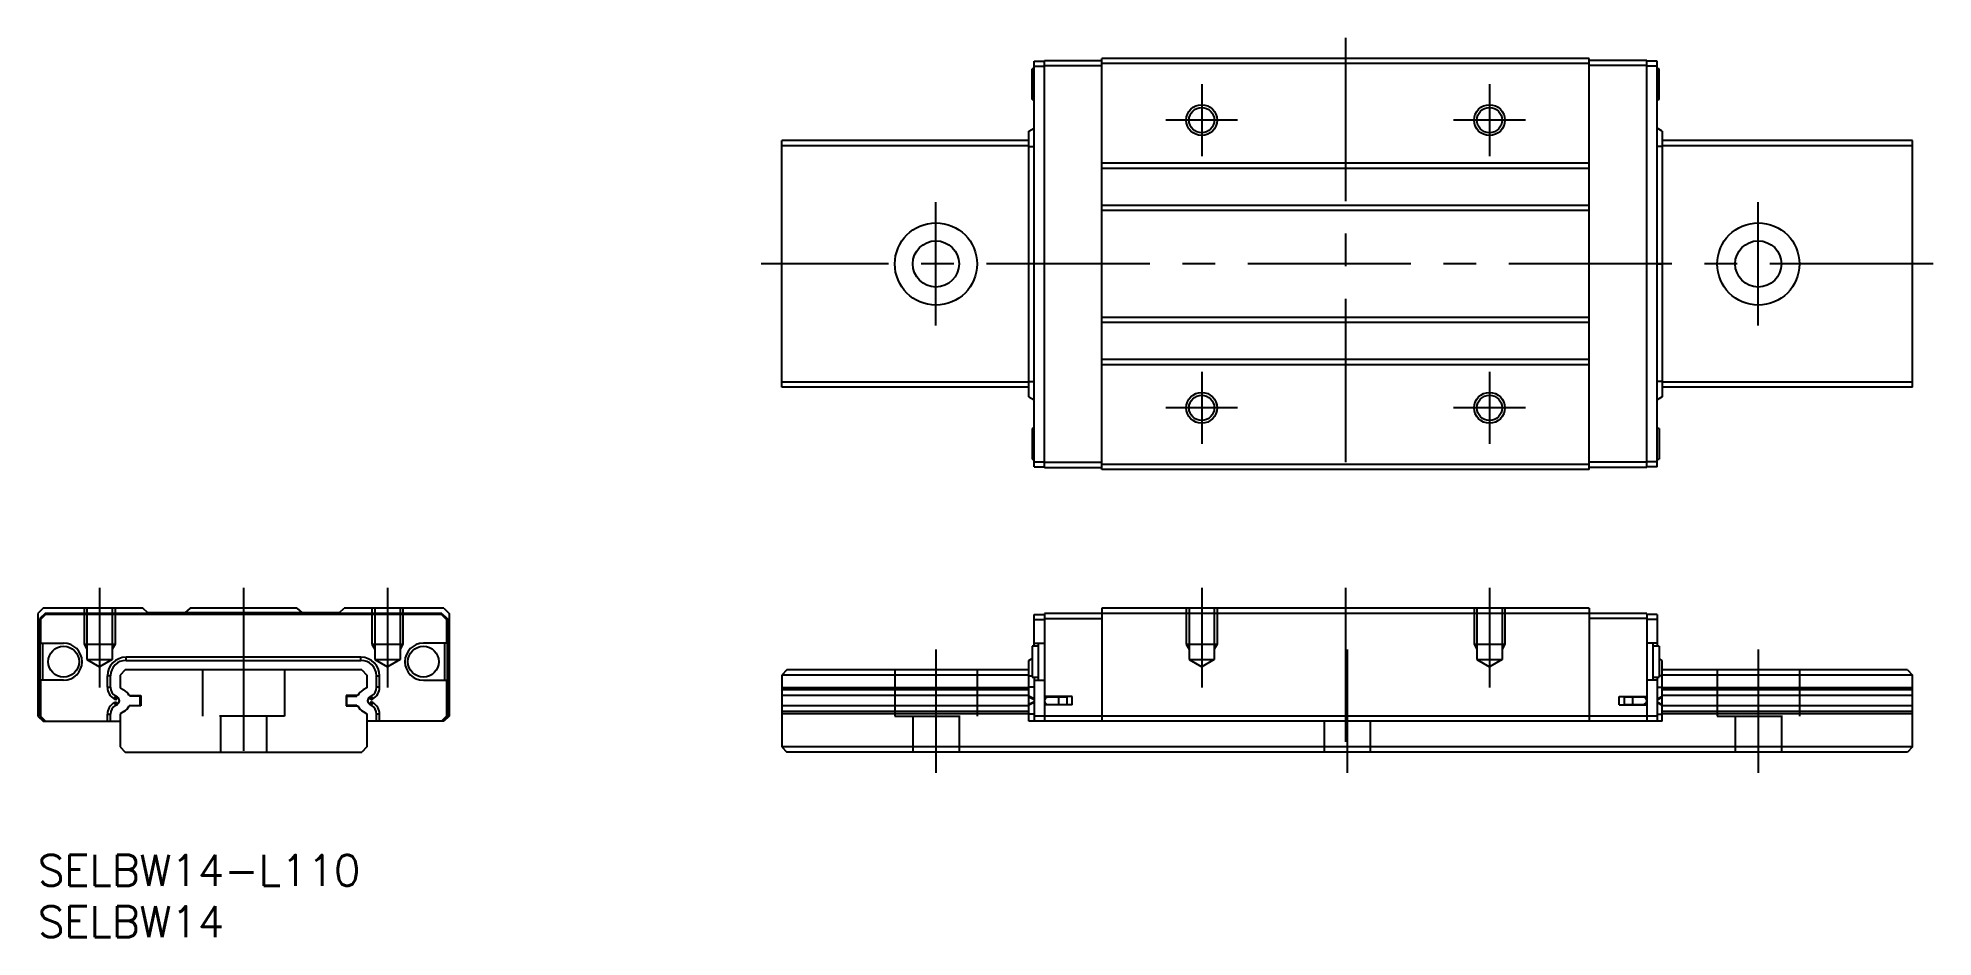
# Model space of a CAD drawing. Extents: x 0 to 184, y -8 to 79.
import ezdxf

# ---------------------------------------------------------------- set-up
doc = ezdxf.new("R2010")
doc.units = 0
doc.header["$LTSCALE"] = 0.5
doc.linetypes.add('CENTER', pattern=[50.8, 31.75, -6.35, 6.35, -6.35])
doc.linetypes.add('DASHED', pattern=[19.05, 12.7, -6.35])
for name, color, linetype in [('MSM_CENTER', 1, 'CENTER'), ('MSM_CONTINUOUS', 7, 'CONTINUOUS'), ('MSM_DASHED', 4, 'DASHED'), ('MSM_NARROW', 5, 'CONTINUOUS'), ('MSM_PART_NUMBER', 7, 'CONTINUOUS')]:
    doc.layers.add(name, color=color, linetype=linetype)
doc.styles.get("Standard").update_dxf_attribs({"font": 'txt.shx', "height": 3, "bigfont": 'bigfont.shx'})

# ---------------------------------------------------------------- blocks, each defined once
blk = doc.blocks.new('*U2')
at = {"layer": 'MSM_PART_NUMBER'}
blk.add_text('SELBW14-L110', height=3, dxfattribs=at).set_placement((0, -3))
blk = doc.blocks.new('*U3')
at = {"layer": 'MSM_PART_NUMBER'}
blk.add_text('SELBW14', height=3, dxfattribs=at).set_placement((0, -8))

msp = doc.modelspace()

# ---------------------------------------------------------------- linework, layer by layer
at = {"layer": 'MSM_CENTER'}
for p, q in [((127.21, 79.5), (127.21, 35.5)), ((113.21, 75), (113.21, 68)), ((141.21, 75), (141.21, 68)), ((116.71, 71.5), (109.71, 71.5)), ((144.71, 71.5), (137.71, 71.5)), ((87.36, 51.5), (87.36, 63.5)), ((167.36, 51.5), (167.36, 63.5)), ((184.36, 57.5), (70.36, 57.5)), ((113.21, 47), (113.21, 40)), ((141.21, 47), (141.21, 40)), ((116.71, 43.5), (109.71, 43.5)), ((144.71, 43.5), (137.71, 43.5)), ((6, 26), (6, 16.29)), ((20, 26), (20, 8)), ((34, 26), (34, 16.29)), ((113.21, 26), (113.21, 16.29)), ((127.21, 26), (127.21, 11)), ((141.21, 26), (141.21, 16.29)), ((87.36, 20), (87.36, 8)), ((127.36, 20), (127.36, 8)), ((167.36, 20), (167.36, 8))]:
    msp.add_line(p, q, dxfattribs=at)
at = {"layer": 'MSM_CONTINUOUS'}
for p, q in [((150.91, 77.5), (103.51, 77.5)), ((103.51, 37.5), (103.51, 77.5)), ((150.91, 37.5), (150.91, 77.5)), ((96.71, 73.5), (96.71, 76.5)), ((96.91, 76.5), (96.71, 76.5)), ((96.91, 77.25), (97.91, 77.25)), ((96.91, 37.75), (96.91, 77.25)), ((96.91, 76.75), (97.91, 76.75)), ((97.91, 77.3), (103.51, 77.3)), ((97.91, 37.7), (97.91, 77.3)), ((97.91, 76.8), (103.51, 76.8)), ((150.91, 77), (103.51, 77)), ((156.51, 77.3), (150.91, 77.3)), ((156.51, 76.8), (150.91, 76.8)), ((156.51, 37.7), (156.51, 77.3)), ((157.51, 77.25), (156.51, 77.25)), ((157.51, 76.75), (156.51, 76.75)), ((157.51, 37.75), (157.51, 77.25)), ((157.71, 76.5), (157.51, 76.5)), ((157.71, 73.5), (157.71, 76.5)), ((96.71, 73.5), (96.91, 73.5)), ((157.51, 73.5), (157.71, 73.5)), ((96.41, 70.43), (96.91, 70.73)), ((96.41, 44.57), (96.41, 70.43)), ((158.01, 70.43), (157.51, 70.73)), ((158.01, 70.43), (158.01, 44.57)), ((72.36, 45.5), (72.36, 69.5)), ((96.41, 69.5), (72.36, 69.5)), ((96.41, 69), (72.36, 69)), ((96.41, 68.93), (96.91, 68.93)), ((158.01, 68.93), (157.51, 68.93)), ((182.36, 69.5), (158.01, 69.5)), ((182.36, 69), (158.01, 69)), ((182.36, 45.5), (182.36, 69.5)), ((150.91, 67.3), (103.51, 67.3)), ((150.91, 66.8), (103.51, 66.8)), ((150.91, 63.2), (103.51, 63.2)), ((150.91, 62.7), (103.51, 62.7)), ((96.91, 57.5), (96.41, 57.5)), ((157.51, 57.5), (158.01, 57.5)), ((150.91, 52.3), (103.51, 52.3)), ((150.91, 51.8), (103.51, 51.8)), ((150.91, 48.2), (103.51, 48.2)), ((150.91, 47.7), (103.51, 47.7)), ((96.41, 46), (72.36, 46)), ((96.41, 45.5), (72.36, 45.5)), ((96.41, 46.07), (96.91, 46.07)), ((96.41, 44.57), (96.91, 44.27)), ((158.01, 46.07), (157.51, 46.07)), ((158.01, 44.57), (157.51, 44.27)), ((182.36, 46), (158.01, 46)), ((182.36, 45.5), (158.01, 45.5)), ((96.91, 41.5), (96.71, 41.5)), ((96.71, 41.5), (96.71, 38.5)), ((157.71, 41.5), (157.51, 41.5)), ((157.71, 41.5), (157.71, 38.5)), ((96.71, 38.5), (96.91, 38.5)), ((96.91, 38.25), (97.91, 38.25)), ((96.91, 37.75), (97.91, 37.75)), ((97.91, 38.2), (103.51, 38.2)), ((97.91, 37.7), (103.51, 37.7)), ((150.91, 38), (103.51, 38)), ((150.91, 37.5), (103.51, 37.5)), ((156.51, 38.2), (150.91, 38.2)), ((156.51, 37.7), (150.91, 37.7)), ((157.51, 38.25), (156.51, 38.25)), ((157.51, 37.75), (156.51, 37.75)), ((157.51, 38.5), (157.71, 38.5)), ((0.5, 24), (0, 23.5)), ((10.2, 24), (0.5, 24)), ((10.7, 23.55), (10.2, 24)), ((14.8, 24), (14.3, 23.55)), ((25.2, 24), (14.8, 24)), ((25.2, 24), (25.7, 23.55)), ((29.3, 23.55), (29.8, 24)), ((39.5, 24), (29.8, 24)), ((39.5, 24), (40, 23.5)), ((103.51, 24), (103.51, 13)), ((150.91, 24), (103.51, 24)), ((150.91, 24), (150.91, 13)), ((0, 23.5), (0, 13.5)), ((0.7, 23.5), (0.2, 23)), ((0.2, 23), (0.2, 13.5)), ((0.75, 23.4), (0.25, 22.9)), ((0.25, 22.9), (0.25, 20.6)), ((39.3, 23.5), (0.7, 23.5)), ((39.25, 23.4), (0.75, 23.4)), ((29.3, 23.55), (10.7, 23.55)), ((39.25, 23.4), (39.75, 22.9)), ((39.3, 23.5), (39.8, 23)), ((39.75, 22.9), (39.75, 20.6)), ((39.8, 23), (39.8, 13.5)), ((40, 23.5), (40, 13.5)), ((96.91, 23.4), (97.91, 23.4)), ((96.91, 20.3), (96.91, 23.4)), ((96.91, 22.9), (97.91, 22.9)), ((156.51, 23.5), (97.91, 23.5)), ((97.91, 23.5), (97.91, 13)), ((97.91, 23), (103.51, 23)), ((156.51, 23), (150.91, 23)), ((156.51, 23.5), (156.51, 13)), ((157.51, 23.4), (156.51, 23.4)), ((157.51, 22.9), (156.51, 22.9)), ((157.51, 23.4), (157.51, 20.3)), ((0.25, 20.6), (2.5, 20.6)), ((0.45, 20.6), (0.45, 17)), ((39.75, 20.6), (37.5, 20.6)), ((39.55, 20.6), (39.55, 17)), ((96.71, 20.3), (96.71, 17.3)), ((97.31, 20.3), (96.71, 20.3)), ((96.91, 20.6), (97.91, 20.6)), ((97.31, 20.6), (97.31, 17)), ((157.51, 20.6), (156.51, 20.6)), ((157.11, 20.6), (157.11, 17)), ((157.71, 20.3), (157.11, 20.3)), ((157.71, 20.3), (157.71, 17.3)), ((8.57, 18.93), (8.57, 19.23)), ((31.43, 19.23), (8.57, 19.23)), ((8.57, 18.93), (31.43, 18.93)), ((20, 19.23), (20, 18.93)), ((31.43, 18.93), (31.43, 19.23)), ((96.41, 18.93), (96.71, 19.11)), ((96.41, 13), (96.41, 18.93)), ((158.01, 18.93), (157.71, 19.11)), ((158.01, 13), (158.01, 18.93)), ((2.5, 17), (0.25, 17)), ((0.25, 17), (0.25, 13.5)), ((7.07, 17.43), (6.77, 17.43)), ((6.77, 16.31), (6.77, 17.43)), ((7.07, 16.31), (7.07, 17.43)), ((8.5, 18), (8, 17.5)), ((8, 17.5), (8, 16.26)), ((31.5, 18), (8.5, 18)), ((31.5, 18), (32, 17.5)), ((32, 17.5), (32, 16.26)), ((32.93, 16.31), (32.93, 17.43)), ((32.93, 17.43), (33.23, 17.43)), ((33.23, 16.31), (33.23, 17.43)), ((37.5, 17), (39.75, 17)), ((39.75, 17), (39.75, 13.5)), ((72.86, 18), (72.36, 17.5)), ((72.36, 17.5), (72.36, 10.5)), ((96.41, 17.5), (72.36, 17.5)), ((96.41, 18), (72.86, 18)), ((96.41, 17.43), (96.71, 17.43)), ((96.71, 17.3), (97.31, 17.3)), ((96.91, 17.3), (96.91, 13)), ((96.91, 17), (97.91, 17)), ((157.51, 17), (156.51, 17)), ((157.11, 17.3), (157.71, 17.3)), ((157.51, 17.3), (157.51, 13)), ((158.01, 17.43), (157.71, 17.43)), ((181.86, 18), (158.01, 18)), ((182.36, 17.5), (158.01, 17.5)), ((181.86, 18), (182.36, 17.5)), ((182.36, 10.5), (182.36, 17.5)), ((0.2, 15.4), (0.25, 15.4)), ((6.77, 16.31), (7.07, 16.31)), ((7.42, 15.18), (7.57, 15.44)), ((7.58, 15.09), (7.42, 15.18)), ((7.42, 14.82), (7.58, 14.91)), ((7.42, 14.82), (7.57, 14.56)), ((7.73, 15.35), (7.57, 15.44)), ((7.58, 15.09), (7.73, 15.35)), ((7.58, 14.91), (7.73, 14.65)), ((8, 16.26), (8.37, 16.05)), ((8.89, 15.5), (10, 15.5)), ((8.99, 15.45), (8.97, 15.5)), ((9.95, 15.45), (8.99, 15.45)), ((9.95, 14.55), (9.95, 15.45)), ((10, 15.5), (10, 14.5)), ((31.11, 15.5), (30, 15.5)), ((30, 15.5), (30, 14.5)), ((30.05, 14.55), (30.05, 15.45)), ((30.05, 15.45), (31.01, 15.45)), ((31.01, 15.45), (31.03, 15.5)), ((32, 16.26), (31.63, 16.05)), ((32.27, 15.35), (32.43, 15.44)), ((32.42, 15.09), (32.27, 15.35)), ((32.42, 14.91), (32.27, 14.65)), ((32.42, 15.09), (32.58, 15.18)), ((32.58, 14.82), (32.42, 14.91)), ((32.58, 15.18), (32.43, 15.44)), ((32.58, 14.82), (32.43, 14.56)), ((33.23, 16.31), (32.93, 16.31)), ((39.8, 15.4), (39.75, 15.4)), ((96.41, 16.26), (72.36, 16.26)), ((96.41, 16.05), (72.36, 16.05)), ((96.41, 15.5), (72.36, 15.5)), ((96.91, 16.31), (96.41, 16.31)), ((96.91, 15.18), (96.41, 15.44)), ((96.91, 15.09), (96.41, 15.35)), ((96.91, 14.91), (96.41, 14.65)), ((96.91, 14.82), (96.41, 14.56)), ((100.61, 15.4), (97.91, 15.4)), ((100.11, 15.35), (98.26, 15.35)), ((98.71, 15.35), (98.71, 15.4)), ((99.17, 15.35), (99.17, 15.4)), ((99.31, 14.65), (99.31, 15.35)), ((100.11, 14.65), (100.11, 15.35)), ((100.61, 14.6), (100.61, 15.4)), ((153.81, 15.4), (156.51, 15.4)), ((153.81, 14.6), (153.81, 15.4)), ((156.16, 15.35), (154.31, 15.35)), ((154.31, 15.35), (154.31, 14.65)), ((155.11, 15.35), (155.11, 14.65)), ((155.25, 15.35), (155.25, 15.4)), ((155.71, 15.35), (155.71, 15.4)), ((157.51, 16.31), (158.01, 16.31)), ((157.51, 15.18), (158.01, 15.44)), ((157.51, 15.09), (158.01, 15.35)), ((157.51, 14.91), (158.01, 14.65)), ((157.51, 14.82), (158.01, 14.56)), ((182.36, 16.26), (158.01, 16.26)), ((182.36, 16.05), (158.01, 16.05)), ((182.36, 15.5), (158.01, 15.5)), ((0, 13.5), (0.5, 13)), ((0.2, 14.6), (0.25, 14.6)), ((0.2, 13.5), (0.7, 13)), ((0.25, 13.5), (0.75, 13)), ((0.5, 13), (8, 13)), ((6.77, 13.69), (7.07, 13.69)), ((6.77, 13), (6.77, 13.69)), ((7.07, 13), (7.07, 13.69)), ((7.57, 14.56), (7.73, 14.65)), ((8.37, 13.95), (8, 13.74)), ((8, 13.74), (8, 10.5)), ((10, 14.5), (8.89, 14.5)), ((8.97, 14.5), (8.99, 14.55)), ((8.99, 14.55), (9.95, 14.55)), ((30, 14.5), (31.11, 14.5)), ((31.01, 14.55), (30.05, 14.55)), ((31.03, 14.5), (31.01, 14.55)), ((31.63, 13.95), (32, 13.74)), ((32, 13.74), (32, 10.5)), ((39.5, 13), (32, 13)), ((32.43, 14.56), (32.27, 14.65)), ((32.93, 13), (32.93, 13.69)), ((33.23, 13.69), (32.93, 13.69)), ((33.23, 13), (33.23, 13.69)), ((39.75, 13.5), (39.25, 13)), ((39.8, 13.5), (39.3, 13)), ((40, 13.5), (39.5, 13)), ((39.8, 14.6), (39.75, 14.6)), ((96.41, 14.5), (72.36, 14.5)), ((96.41, 13.95), (72.36, 13.95)), ((96.41, 13.74), (72.36, 13.74)), ((96.91, 13.69), (96.41, 13.69)), ((158.01, 13), (96.41, 13)), ((157.51, 13.5), (96.91, 13.5)), ((100.61, 14.6), (97.91, 14.6)), ((98.26, 14.65), (100.11, 14.65)), ((98.71, 14.6), (98.71, 14.65)), ((99.17, 14.6), (99.17, 14.65)), ((153.81, 14.6), (156.51, 14.6)), ((154.31, 14.65), (156.16, 14.65)), ((155.25, 14.6), (155.25, 14.65)), ((155.71, 14.6), (155.71, 14.65)), ((157.51, 13.69), (158.01, 13.69)), ((182.36, 14.5), (158.01, 14.5)), ((182.36, 13.95), (158.01, 13.95)), ((182.36, 13.74), (158.01, 13.74)), ((8, 10.5), (8.5, 10)), ((8.5, 10), (31.5, 10)), ((32, 10.5), (31.5, 10)), ((72.36, 10.5), (72.86, 10)), ((182.36, 10.5), (72.36, 10.5)), ((181.86, 10), (72.86, 10)), ((182.36, 10.5), (181.86, 10))]:
    msp.add_line(p, q, dxfattribs=at)
for centre, radius in [((113.21, 71.5), 1.23), ((141.21, 71.5), 1.23), ((87.36, 57.5), 4), ((167.36, 57.5), 4), ((87.36, 57.5), 2.25), ((167.36, 57.5), 2.25), ((113.21, 43.5), 1.23), ((141.21, 43.5), 1.23), ((2.5, 18.8), 1.5), ((37.5, 18.8), 1.5)]:
    msp.add_circle(centre, radius, dxfattribs=at)
for centre, radius, start, end in [((2.5, 18.8), 1.8, 270, 90), ((37.5, 18.8), 1.8, 90, 270), ((8.57, 17.43), 1.8, 90.0008, 179.9992), ((8.57, 17.43), 1.5, 90, 180), ((31.43, 17.43), 1.8, 0.0008, 89.9992), ((31.43, 17.43), 1.5, 0, 90), ((8.07, 16.31), 1.3, 180, 240), ((8.07, 13.69), 1.3, 120, 180), ((8.07, 16.31), 1, 180, 240), ((7.53, 15), 0.4, 300, 60), ((7.71, 14.91), 1.32, 26.598, 60), ((32.29, 14.91), 1.32, 120, 153.402), ((32.47, 15), 0.4, 120, 240), ((31.93, 16.31), 1, 300, 0), ((31.93, 16.31), 1.3, 300, 0), ((31.93, 13.69), 1.3, 0, 60), ((98.26, 15), 0.35, 90, 270), ((156.16, 15), 0.35, 270, 90), ((8.07, 13.69), 1, 120, 180), ((7.71, 15.09), 1.32, 300, 333.402), ((32.29, 15.09), 1.32, 206.598, 240), ((31.93, 13.69), 1, 0, 60)]:
    msp.add_arc(centre, radius, start, end, dxfattribs=at)
at = {"layer": 'MSM_DASHED'}
for p, q in [((4.5, 24), (4.5, 20.5)), ((4.77, 24), (4.77, 19)), ((7.23, 24), (7.23, 19)), ((7.5, 24), (7.5, 20.5)), ((32.5, 24), (32.5, 20.5)), ((32.77, 24), (32.77, 19)), ((35.23, 24), (35.23, 19)), ((35.5, 24), (35.5, 20.5)), ((111.71, 24), (111.71, 20.5)), ((111.98, 24), (111.98, 19)), ((114.44, 24), (114.44, 19)), ((114.71, 24), (114.71, 20.5)), ((139.71, 24), (139.71, 20.5)), ((139.98, 24), (139.98, 19)), ((142.44, 24), (142.44, 19)), ((142.71, 24), (142.71, 20.5)), ((4.5, 20.5), (4.77, 20.03)), ((4.5, 20.5), (7.5, 20.5)), ((7.5, 20.5), (7.23, 20.03)), ((32.5, 20.5), (32.77, 20.03)), ((32.5, 20.5), (35.5, 20.5)), ((35.5, 20.5), (35.23, 20.03)), ((111.71, 20.5), (111.98, 20.03)), ((111.71, 20.5), (114.71, 20.5)), ((114.71, 20.5), (114.44, 20.03)), ((139.71, 20.5), (139.98, 20.03)), ((139.71, 20.5), (142.71, 20.5)), ((142.71, 20.5), (142.44, 20.03)), ((4.77, 19), (7.23, 19)), ((4.77, 19), (6, 18.29)), ((7.23, 19), (6, 18.29)), ((32.77, 19), (35.23, 19)), ((32.77, 19), (34, 18.29)), ((35.23, 19), (34, 18.29)), ((111.98, 19), (114.44, 19)), ((111.98, 19), (113.21, 18.29)), ((114.44, 19), (113.21, 18.29)), ((139.98, 19), (142.44, 19)), ((139.98, 19), (141.21, 18.29)), ((142.44, 19), (141.21, 18.29)), ((16, 18), (16, 13.5)), ((24, 18), (24, 13.5)), ((83.36, 18), (83.36, 13.5)), ((91.36, 18), (91.36, 13.5)), ((163.36, 18), (163.36, 13.5)), ((171.36, 18), (171.36, 13.5)), ((24, 13.5), (16, 13.5)), ((17.75, 13.5), (17.75, 10)), ((22.25, 13.5), (22.25, 10)), ((83.36, 13.5), (91.36, 13.5)), ((85.11, 13.5), (85.11, 10)), ((89.61, 13.5), (89.61, 10)), ((125.11, 13), (125.11, 10)), ((129.61, 13), (129.61, 10)), ((163.36, 13.5), (171.36, 13.5)), ((165.11, 13.5), (165.11, 10)), ((169.61, 13.5), (169.61, 10))]:
    msp.add_line(p, q, dxfattribs=at)
at = {"layer": 'MSM_NARROW'}
for centre in [(113.21, 71.5), (141.21, 71.5), (113.21, 43.5), (141.21, 43.5)]:
    msp.add_circle(centre, 1.5, dxfattribs=at)

# ---------------------------------------------------------------- block references
at = {"layer": 'MSM_CONTINUOUS'}
for name in ['*U2', '*U3']:
    msp.add_blockref(name, (0, 0), dxfattribs=at)

doc.saveas('drawing.dxf')
